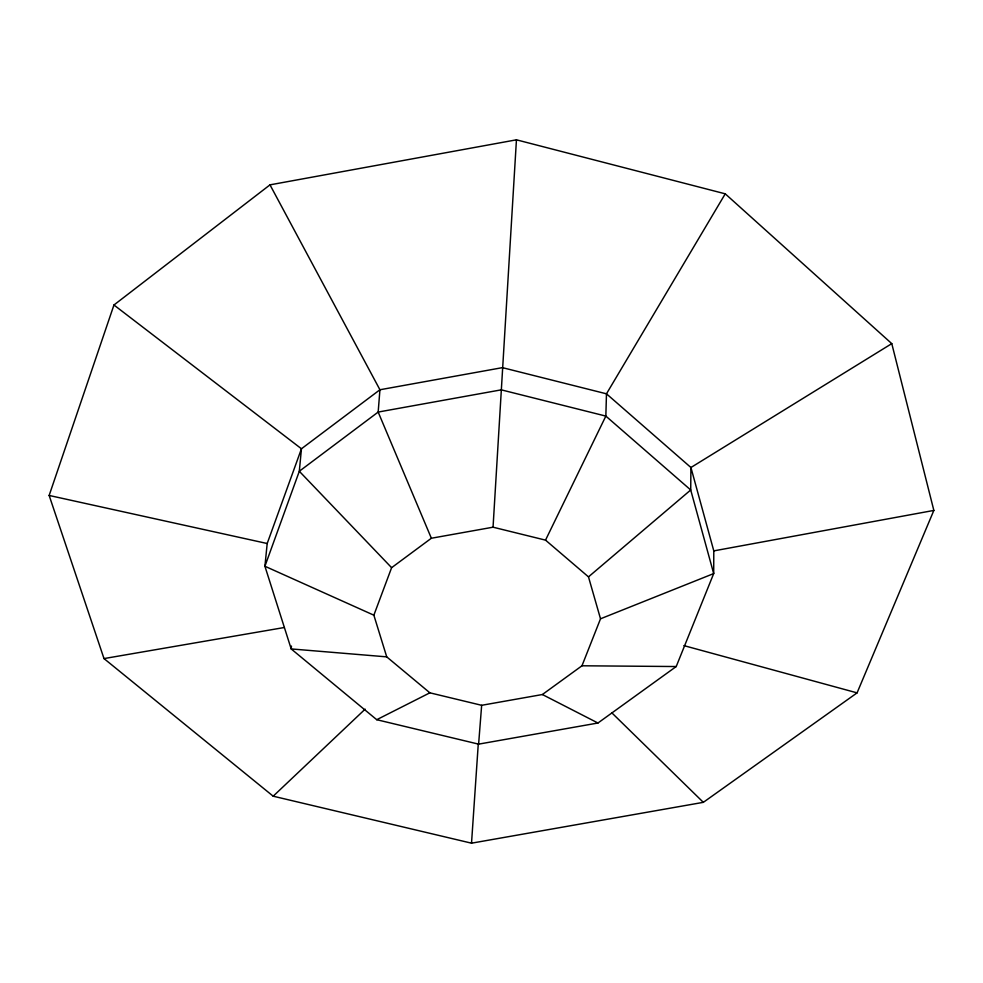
<?xml version="1.0" encoding="UTF-8"?>
<svg xmlns="http://www.w3.org/2000/svg" width="983" height="983" viewBox="0 0 983 983"><rect width="100%" height="100%" fill="white"/><g stroke="black" fill="none" stroke-linecap="round" stroke-linejoin="round"><path stroke-width="1.47" d="M713.793 550.885L713.695 573.581L676.218 666.535L597.947 723.009L478.61 744.143L376.735 719.703L291.189 648.927L264.918 566.257L267.192 543.513L301.449 448.776L379.929 389.76L502.424 367.642L606.474 393.814L690.926 467.515L713.793 550.885L933.85 510.423L891.778 343.632L725.245 193.823L516.444 139.819L269.993 184.853L113.954 305L49.15 495.457L104.001 658.585L273.188 796.193L471.521 843.181L703.337 802.337L857.078 692.868L933.85 510.423M493.048 527.195L545.528 540.134L588.485 576.874L600.515 618.798L581.973 665.786L542.383 694.526L481.658 705.303L429.866 692.818L386.724 656.865L373.859 615.186L391.615 567.683L431.365 538.242L493.048 527.195L516.444 139.819M471.521 843.181L478.279 743.873M478.61 744.143L481.658 705.303M291.447 646.052L291.189 648.927L386.724 656.865M545.528 540.134L605.847 416.092L606.474 393.814L725.245 193.823M273.188 796.193L365.148 709.148M588.485 576.874L690.717 489.976L690.926 467.515L891.778 343.632M376.735 719.703L429.866 692.818M600.515 618.798L713.695 573.581L690.717 489.976L605.847 416.092L501.269 389.846L378.172 412.061L299.311 471.262L264.918 566.257L373.859 615.186M104.001 658.585L284.308 627.51M581.973 665.786L676.218 666.535M49.15 495.457L267.192 543.513M683.898 645.61L857.078 692.868M542.383 694.526L597.947 723.009M113.954 305L301.449 448.776L299.311 471.262L391.615 567.683M611.696 712.7L703.337 802.337M269.993 184.853L379.929 389.76L378.172 412.061L431.365 538.242"/></g></svg>
